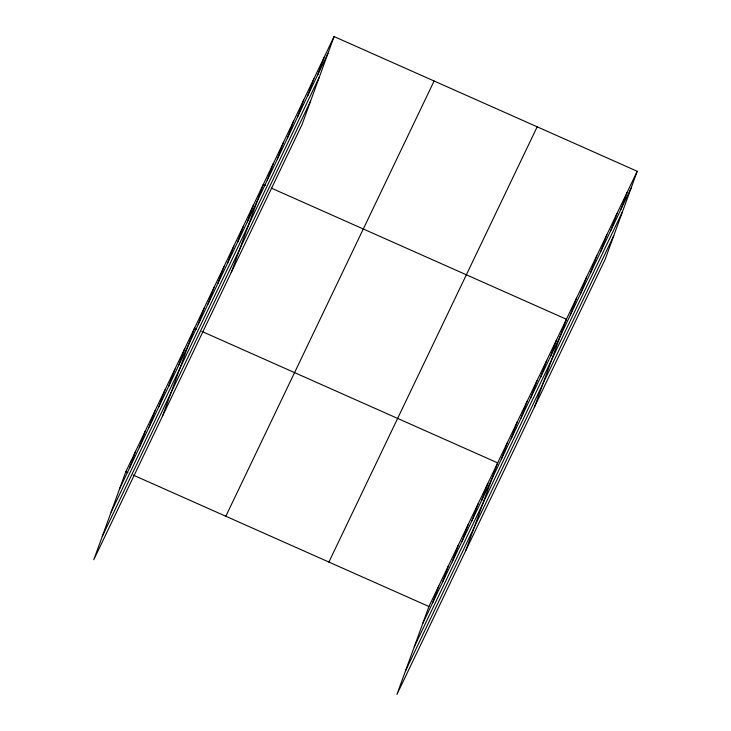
<?xml version="1.0" encoding="UTF-8"?>
<svg xmlns="http://www.w3.org/2000/svg" width="731" height="731" viewBox="0 0 731 731"><rect width="100%" height="100%" fill="white"/><g stroke="black" fill="none" stroke-linecap="round" stroke-linejoin="round"><path stroke-width="1.1" d="M334.076 36.55L125.796 471.787L93.787 559.727L302.067 124.489L334.076 36.55L637.213 171.273L605.204 259.213L396.924 694.45L428.933 606.511L637.213 171.273M129.46 468.16L135.61 451.265M139.283 447.646L145.432 430.751M149.106 427.123L155.246 410.228M158.919 406.61L165.069 389.714M168.742 386.087L174.892 369.192M178.556 365.573L184.705 348.678M162.52 416.094L194.528 328.155L196.612 329.087M198.202 324.537L204.351 307.641M208.015 304.014L214.165 287.119M217.838 283.5L223.988 266.605M227.652 262.977L233.801 246.082M237.474 242.464L243.624 225.568M247.297 221.941L253.447 205.046M231.252 272.471L263.261 184.532L265.344 185.455M267.226 180.283L273.376 163.388M277.351 159.148L283.491 142.253M287.466 138.004L293.615 121.108M297.581 116.869L303.73 99.973M307.696 95.724L313.846 78.829M317.811 74.589L323.961 57.694M432.597 602.892L438.746 585.997M442.419 582.369L448.569 565.474M452.233 561.856L458.383 544.96M462.056 541.333L468.205 524.438M471.879 520.819L478.028 503.924M481.692 500.296L487.842 483.401M465.656 550.818L497.665 462.878L201.82 331.399M501.329 459.26L507.478 442.365M511.152 438.737L517.301 421.842M520.975 418.223L527.124 401.328M530.788 397.701L536.938 380.805M540.611 377.187L546.761 360.292M550.425 356.664L556.574 339.769M534.388 407.194L566.397 319.255L271.594 188.232M570.363 315.006L576.512 298.111M580.478 293.871L586.627 276.976M590.602 272.727L596.743 255.832M600.718 251.592L606.867 234.697M610.833 230.448L616.982 213.553M620.948 209.313L627.097 192.417M119.646 488.683L327.927 53.445M111.112 512.129L319.401 76.892M102.322 536.28L310.602 101.042M225.824 516.241L434.113 81.013M328.895 562.048L537.175 126.819M422.783 623.406L631.063 188.169M414.249 646.853L622.529 211.615M405.458 671.003L613.738 235.766M125.796 471.787L127.879 472.71M133.088 475.031L428.933 606.511"/></g></svg>
